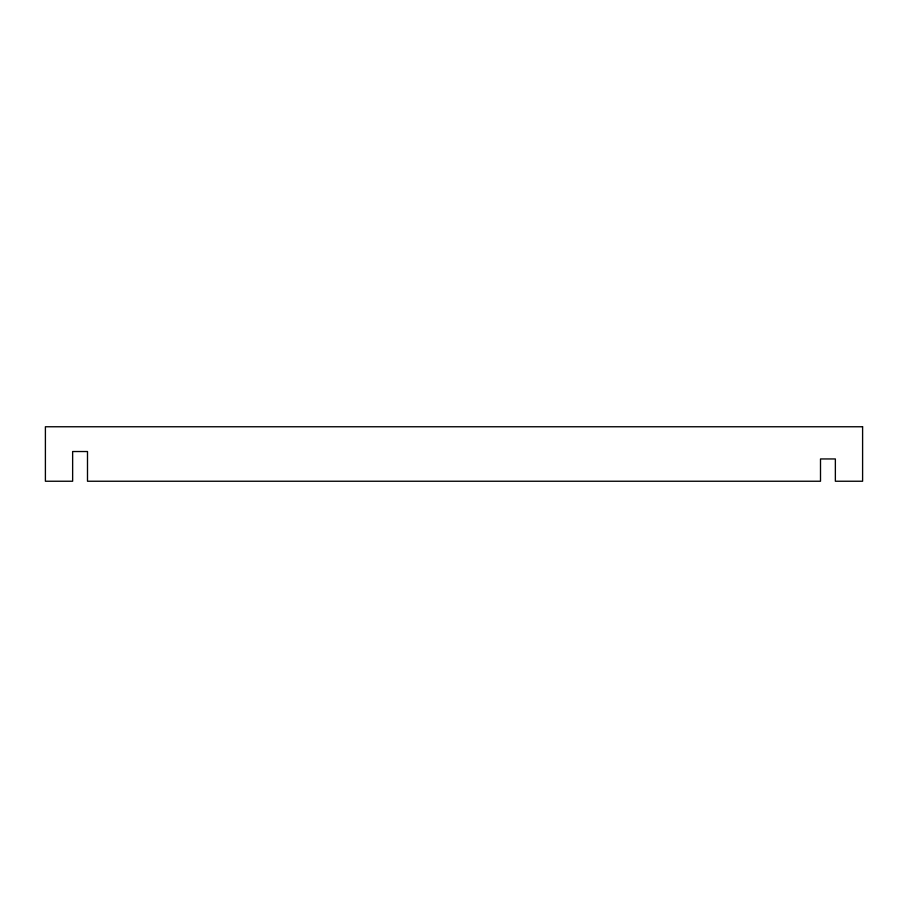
<?xml version="1.0" encoding="UTF-8"?>
<svg xmlns="http://www.w3.org/2000/svg" width="908" height="908" viewBox="0 0 908 908"><rect width="100%" height="100%" fill="white"/><g stroke="black" fill="none" stroke-linecap="round" stroke-linejoin="round"><path stroke-width="1.36" d="M862.6 426.76L45.4 426.76L45.4 481.24L72.64 481.24L72.64 451.526L87.497 451.526L87.497 481.24L820.503 481.24L820.503 458.949L835.36 458.949L835.36 481.24L862.6 481.24L862.6 426.76"/></g></svg>
